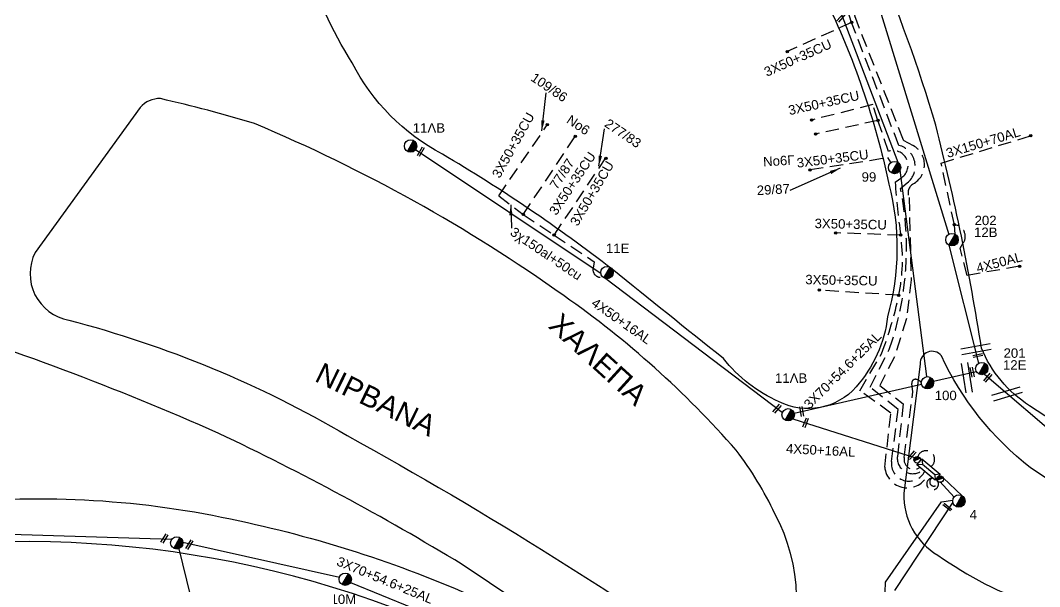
# Model space of a CAD drawing. Header units: millimetres. Extents: x 875 to 3140, y 727 to 1775.
# Drawn here: x 1582.8 to 1777, y 1535.7 to 1643.6 of the extents above; entities that cross this region are included whole.
import ezdxf
from ezdxf.enums import TextEntityAlignment as Align

# ---------------------------------------------------------------- set-up
doc = ezdxf.new("R2010")
doc.units = ezdxf.units.MM
doc.linetypes.add('DASHED', pattern=[19.05, 12.7, -6.35])
for name, color, linetype in [('Γέφυρες Εναερίου Δικτύου', 7, 'Continuous'), ('Γυμνά εναέρια ΧΤ (3Φ)   3x50+35CU', 7, 'Continuous'), ('Γυμνά εναέρια ΧΤ (3Φ)   4x50AL', 7, 'Continuous'), ('Γυμνά εναέρια ΧΤ και ΦΟΠ (1Φ)   2x16+16AL', 7, 'Continuous'), ('Γυμνά εναέρια ΧΤ και ΦΟΠ (3Φ)   4x50+16AL', 7, 'Continuous'), ('Εναέρια παροχή ΧΤ 4x16', 7, 'SYN_LINE'), ('Επιγραφές - Σχήματα', 7, 'Continuous'), ('Καλώδια ΧΤ   3x150+70AL', 7, 'DASHED'), ('Καλώδια ΧΤ   3x150AL+50CU', 7, 'DASHED'), ('Μηχανική τομή', 7, 'Continuous'), ('Στύλος ΦΜ', 7, 'Continuous'), ('Στύλος ΦΜ @ 1', 7, 'Continuous'), ('Συνδέσεις', 7, 'Continuous'), ('Συνεστραμμένα ΧΤ   3x70+54.6+25AL', 7, 'SYN_LINE'), ('Τομή', 7, 'Continuous'), ('Υποσταθμός εναέριος 2 στύλων', 7, 'Continuous'), ('Υποσταθμός πόλεως', 7, 'Continuous'), ('Υπόβαθρο ΔΕΗ', 7, 'Continuous')]:
    doc.layers.add(name, color=color, linetype=linetype)
doc.styles.add('ar', font='arial.ttf')
doc.styles.get("Standard").update_dxf_attribs({"font": 'arial.ttf'})
doc.linetypes.add('SYN_LINE', pattern='A,0.5,-0.0001,["/\\/\\/\\/",Standard,S=0.1,R=0,X=0,Y=-0.05],-0.25', length=0.7501)
doc.dimstyles.new('ISO-25', dxfattribs={"dimtxt": 2.5, "dimasz": 2.5, "dimexe": 1.25, "dimexo": 0.625, "dimtad": 1, "dimtxsty": 'Standard', "dimcen": 2.5, "dimadec": 0, "dimazin": 0, "dimtfac": 1, "dimtmove": 0, "dimatfit": 3, "dimfxl": 1, "dimarcsym": 0})

# ---------------------------------------------------------------- blocks, each defined once
blk = doc.blocks.new('ΥΠΑΡΧΩΝ ΤΣΙΜΕΝΤΕΝΙΟΣ ΣΤΥΛΟΣ')
at = {"layer": 'Στύλος ΦΜ'}
blk.add_hatch(color=256, dxfattribs=at).paths.add_polyline_path([(-1.29, -2.28, 0.574793), (2.62, 0, 0.268822), (1.3, 2.27)])
blk.add_line((-1.29, -2.28), (1.3, 2.27), dxfattribs=at)
blk.add_circle((0, 0), 2.62, dxfattribs=at)
at = {"layer": 'Στύλος ΦΜ', "flags": 4}
for tag, p in [('ΑΡΙΘΜΟΣ', (-4.68, 8.05)), ('ΤΥΠΟΣ', (-4.91, 3.03))]:
    blk.add_attdef(tag, p, '', height=4, dxfattribs=at)
blk = doc.blocks.new('ΥΠΟΣΤΑΘΜΟΣ ΕΝΑΕΡΙΟΣ ΕΠΙ 2 ΣΤΥΛΩΝ')
at = {"layer": 'Υποσταθμός εναέριος 2 στύλων', "linetype": 'Continuous'}
for points in [[(-11.97, -2.11, 0.574793), (-8.45, -0.07, 0.268822), (-9.64, 1.98)], [(9.68, -2.15, 0.574793), (13.19, -0.1, 0.268822), (12.01, 1.95)]]:
    blk.add_hatch(color=256, dxfattribs=at).paths.add_polyline_path(points)
for p, q in [((-11.97, -2.11), (-9.64, 1.98)), ((9.68, -2.15), (12.01, 1.95))]:
    blk.add_line(p, q, dxfattribs=at)
for centre in [(-10.81, -0.07), (10.84, -0.1)]:
    blk.add_circle(centre, 2.36, dxfattribs=at)
at = {"layer": 'Υποσταθμός πόλεως', "linetype": 'Continuous', "ltscale": 40}
blk.add_lwpolyline([(-8.57, 2.82), (8.57, 2.82), (8.57, -2.82), (-8.57, -2.82)], close=True, dxfattribs=at)
for points in [[(-5.75, 0), (-8.57, 2.82)], [(-8.57, -2.82), (-5.75, 0)], [(-5.75, 0), (5.75, 0)], [(5.75, 0), (8.57, 2.82)], [(8.57, -2.82), (5.75, 0)]]:
    blk.add_lwpolyline(points, dxfattribs=at)
at = {"layer": 'Υποσταθμός εναέριος 2 στύλων', "ltscale": 40, "flags": 1}
for tag, p in [('ΜΕΤΑΣΧΗΜΑΤΙΣΜΟΣ', (14.09, 2.51)), ('ΙΣΧΥΣ', (14.07, -0.28)), ('ΑΡΙΘΜΟΣ', (14.19, -3))]:
    blk.add_attdef(tag, p, '', height=1.8, dxfattribs=at)
blk = doc.blocks.new('ΤΟΜΗ')
at = {"layer": 'Τομή', "ltscale": 40}
for p, q in [((-5.68, 0), (5.68, 0)), ((5.68, -2.33), (-5.68, -2.33))]:
    blk.add_line(p, q, dxfattribs=at)
blk = doc.blocks.new('ΜΗΧΑΝΙΚΗ ΤΟΜΗ')
at = {"layer": 'Μηχανική τομή', "ltscale": 40}
for p, q in [((-1.89, 0.78), (1.89, 0.78)), ((1.89, 0), (-1.89, 0))]:
    blk.add_line(p, q, dxfattribs=at)
blk = doc.blocks.new('_ΣΥΝΔΕΣΗ')
at = {"layer": 'Συνδέσεις', "linetype": 'SYN_LINE', "ltscale": 40}
blk.add_hatch(color=256, dxfattribs=at).paths.add_polyline_path([(0.5, -0.01, 1), (-0.5, -0.01, 1)])
at = {"layer": 'Συνδέσεις'}
blk.add_circle((0, -0.01), 0.5, dxfattribs=at)

msp = doc.modelspace()

# ---------------------------------------------------------------- linework, layer by layer
at = {"layer": 'Γέφυρες Εναερίου Δικτύου', "color": 85, "linetype": 'DASHED', "ltscale": 0.2}
msp.add_lwpolyline([(1751.18, 1560.34), (1752.83, 1572.82), (1752.62, 1574.41, -0.518886), (1753.49, 1575.21, -0.156625), (1754.44, 1574.66, 0.443823)], format="xyb", dxfattribs=at)
at = {"layer": 'Γυμνά εναέρια ΧΤ (3Φ)   3x50+35CU', "color": 151, "linetype": 'DASHED', "ltscale": 0.2}
msp.add_lwpolyline([(1741.16, 1643.22), (1728.91, 1637.67)], dxfattribs=at)
at = {"layer": 'Γυμνά εναέρια ΧΤ (3Φ)   3x50+35CU', "color": 2, "linetype": 'DASHED', "ltscale": 0.2}
for points in [[(1745.24, 1627.59), (1733.55, 1624.62)], [(1746.18, 1624.55), (1734.32, 1621.95)], [(1750.52, 1602.7), (1738.14, 1603.12)], [(1750.15, 1591.23), (1734.99, 1592.23)]]:
    msp.add_lwpolyline(points, dxfattribs=at)
at = {"layer": 'Γυμνά εναέρια ΧΤ (3Φ)   3x50+35CU', "color": 6, "linetype": 'DASHED', "ltscale": 0.2}
for points in [[(1673.93, 1610.17), (1683.19, 1623.72)], [(1678.61, 1606.64), (1688.52, 1621.52)], [(1684.5, 1602.71), (1694.34, 1617.4)]]:
    msp.add_lwpolyline(points, dxfattribs=at)
at = {"layer": 'Γυμνά εναέρια ΧΤ (3Φ)   3x50+35CU', "color": 85, "linetype": 'DASHED', "ltscale": 0.2}
msp.add_lwpolyline([(1733.26, 1615.18), (1747.99, 1617.48), (1748.62, 1616.48)], dxfattribs=at)
at = {"layer": 'Γυμνά εναέρια ΧΤ (3Φ)   4x50AL', "color": 27, "linetype": 'DASHED', "ltscale": 0.2}
msp.add_lwpolyline([(1773.17, 1596.76), (1763.19, 1595.03), (1761.83, 1600.24), (1762.45, 1601.2, 0.571827), (1760.74, 1604.68, -26.729874)], format="xyb", dxfattribs=at)
at = {"layer": 'Γυμνά εναέρια ΧΤ και ΦΟΠ (1Φ)   2x16+16AL', "color": 27}
msp.add_lwpolyline([(1580.9, 1545.7), (1611.69, 1544.79)], dxfattribs=at)
at = {"layer": 'Γυμνά εναέρια ΧΤ και ΦΟΠ (3Φ)   4x50+16AL', "color": 27}
for points in [[(1745.06, 1650.45), (1759.71, 1602.85)], [(1759.71, 1600.8), (1765.37, 1578.28)]]:
    msp.add_lwpolyline(points, dxfattribs=at)
at = {"layer": 'Γυμνά εναέρια ΧΤ και ΦΟΠ (3Φ)   4x50+16AL', "color": 6}
for points in [[(1658.11, 1619.01), (1693.45, 1595.38)], [(1694.09, 1594.65), (1727.98, 1568.9)], [(1729.99, 1567.72), (1753.16, 1560.31)]]:
    msp.add_lwpolyline(points, dxfattribs=at)
at = {"layer": 'Εναέρια παροχή ΧΤ 4x16', "color": 27, "ltscale": 10}
msp.add_lwpolyline([(1613, 1542.93), (1615.17, 1534.09)], dxfattribs=at)
at = {"layer": 'Επιγραφές - Σχήματα', "color": 6, "linetype": 'DASHED', "ltscale": 0.2}
msp.add_arc((1755.33, 1559.95), 1.66, 306.2362, 159.9806, dxfattribs=at)
at = {"layer": 'Επιγραφές - Σχήματα', "color": 85, "linetype": 'DASHED', "ltscale": 0.2}
msp.add_arc((1753.04, 1559.97), 1.89, 168.5561, 306.8985, dxfattribs=at)
at = {"layer": 'Επιγραφές - Σχήματα', "color": 27, "linetype": 'DASHED', "ltscale": 0.2}
msp.add_arc((1756.6, 1555.29), 1.12, 89.327, 24.0861, dxfattribs=at)
at = {"layer": 'Επιγραφές - Σχήματα', "color": 30, "linetype": 'DASHED', "ltscale": 0.2}
msp.add_arc((1756.84, 1555.66), 0.784, 107.253, 6.1601, dxfattribs=at)
at = {"layer": 'Καλώδια ΧΤ   3x150+70AL', "color": 27, "ltscale": 0.2}
msp.add_lwpolyline([(1760.87, 1602.85), (1760.74, 1604.68), (1758.23, 1616.42), (1775.28, 1621.63)], dxfattribs=at)
at = {"layer": 'Καλώδια ΧΤ   3x150AL+50CU', "color": 1, "ltscale": 0.2}
msp.add_lwpolyline([(1714.72, 1716.96), (1714.73, 1715.36), (1716.86, 1713.44), (1716.92, 1709.19), (1714.15, 1708.06), (1715, 1702.48), (1716.8, 1689.95), (1716.13, 1688.88), (1721.6, 1675.05), (1727.18, 1673.25), (1738.75, 1651.3), (1740.44, 1650.39, -0.466244), (1741.69, 1644.53), (1751, 1620.82), (1752.92, 1619.75, -0.586952), (1752.92, 1612.47, 0.402794), (1752.13, 1609.87), (1752.52, 1594.18), (1751.62, 1586.79), (1749.31, 1579.49), (1746.54, 1574.02), (1751, 1570.58), (1749.89, 1560.52, 0.682441), (1754.75, 1557.96, -18.519683)], format="xyb", dxfattribs=at)
at = {"layer": 'Καλώδια ΧΤ   3x150AL+50CU', "color": 151, "ltscale": 0.2}
msp.add_lwpolyline([(1755.09, 1557.68, -0.842581), (1748.77, 1559.57), (1750.02, 1569.44), (1744.68, 1573.75), (1748.34, 1580.88, 0.134091), (1750.5, 1611.6), (1751.78, 1612.64, 0.61914), (1750.16, 1619.8), (1741.16, 1643.22), (1740.31, 1645.84), (1740.37, 1646.78, 0.344376), (1738.09, 1650.12), (1735.99, 1653.66), (1728.68, 1667.13), (1727.49, 1669.3)], format="xyb", dxfattribs=at)
at = {"layer": 'Καλώδια ΧΤ   3x150AL+50CU', "color": 2, "ltscale": 0.2}
msp.add_lwpolyline([(1755.74, 1557.14), (1755.74, 1557.14, -0.77927), (1747.48, 1558.5), (1748.66, 1568.78), (1742.76, 1573.05), (1746.84, 1580.09, 0.041902), (1750.15, 1591.23, 0.086889), (1750.52, 1602.7, -0.019322), (1749.47, 1612.78), (1750.74, 1613.68, 0.861449), (1748.2, 1618.66), (1746.18, 1624.55), (1745.24, 1627.59)], format="xyb", dxfattribs=at)
at = {"layer": 'Καλώδια ΧΤ   3x150AL+50CU', "color": 6, "linetype": 'DASHED', "ltscale": 0.2}
msp.add_lwpolyline([(1673.93, 1610.17), (1678.61, 1606.64), (1684.5, 1602.71), (1692.14, 1597.63), (1691.91, 1596.41, 0.44907), (1693.28, 1594.65, 0.033037)], format="xyb", dxfattribs=at)
at = {"layer": 'Συνεστραμμένα ΧΤ   3x70+54.6+25AL', "color": 85, "ltscale": 20}
for points in [[(1738.66, 1646.24), (1749.95, 1616.6)], [(1755.52, 1575.73), (1750.43, 1615.08)]]:
    msp.add_lwpolyline(points, dxfattribs=at)
at = {"layer": 'Συνεστραμμένα ΧΤ   3x70+54.6+25AL', "color": 6, "ltscale": 10}
msp.add_lwpolyline([(1756.76, 1574.85), (1764.9, 1576.74)], dxfattribs=at)
at = {"layer": 'Συνεστραμμένα ΧΤ   3x70+54.6+25AL', "color": 173, "ltscale": 20}
msp.add_lwpolyline([(1766.49, 1576.2), (1781.81, 1563.14)], dxfattribs=at)
at = {"layer": 'Συνεστραμμένα ΧΤ   3x70+54.6+25AL', "color": 6, "ltscale": 20}
msp.add_lwpolyline([(1730.22, 1568.77), (1754.46, 1574.31)], dxfattribs=at)
at = {"layer": 'Συνεστραμμένα ΧΤ   3x70+54.6+25AL', "color": 27, "ltscale": 5}
msp.add_lwpolyline([(1760.68, 1552.74), (1757.99, 1555.78)], dxfattribs=at)
at = {"layer": 'Συνεστραμμένα ΧΤ   3x70+54.6+25AL', "color": 30, "ltscale": 5}
msp.add_lwpolyline([(1762.2, 1553.05), (1758.64, 1556.42)], dxfattribs=at)
at = {"layer": 'Συνεστραμμένα ΧΤ   3x70+54.6+25AL', "color": 27, "ltscale": 20}
for points in [[(1747.57, 1534.67), (1747.62, 1536.55), (1758.32, 1551.85), (1760.44, 1552.18)], [(1613.78, 1544.16), (1643.6, 1537.5)]]:
    msp.add_lwpolyline(points, dxfattribs=at)
at = {"layer": 'Συνεστραμμένα ΧΤ   3x70+54.6+25AL', "color": 30, "ltscale": 20}
msp.add_lwpolyline([(1760.46, 1551.79), (1749.34, 1534.98)], dxfattribs=at)
at = {"layer": 'Συνεστραμμένα ΧΤ   3x70+54.6+25AL', "color": 27, "ltscale": 15}
msp.add_lwpolyline([(1645.71, 1536.49), (1657.5, 1531.67)], dxfattribs=at)
at = {"layer": 'Υπόβαθρο ΔΕΗ'}
for points in [[(1714.71, 1753.94, 0.050753), (1711.07, 1718, 0.093021), (1717.31, 1681.25, 0.094954), (1725.46, 1666.57, -0.025222), (1736.1, 1647.86, -0.061145), (1748.27, 1612.44, -0.132027), (1748.01, 1587.14, -0.154405), (1742.03, 1573.79, -0.342992), (1727.34, 1570.95, -0.118565), (1716.73, 1579.18, -0.001148), (1695.56, 1596.19, 0.030766), (1663.22, 1618.14, -0.154766), (1646.03, 1635.54, -0.14096), (1634.02, 1676.58, -0.052996), (1636.9, 1719.2, -0.010137), (1644.56, 1754.24, -1.533544)], [(1791.51, 1754.54, -0.019755), (1829.06, 1714.76, -0.104891), (1843.41, 1670.12, -0.038715), (1844.43, 1622.64, -0.021249), (1839.91, 1577.88, 0.010119), (1836.16, 1555.45, -0.17063), (1826.48, 1551.1, -0.090456), (1799.72, 1556.97, -0.057338), (1775.07, 1570.2, -0.15377), (1765.9, 1581.15, 0.024859), (1757.19, 1623.66, 0.029987), (1745.48, 1656.11, 0.047033), (1737.46, 1669.51, -0.096663), (1728.75, 1687.89, -0.072093), (1725, 1720.98, -0.036188), (1728.8, 1754.19, 1.168938)], [(1605.64, 1627.03), (1585.63, 1599.4, 0.501543), (1592.03, 1586.5, -0.06937), (1645.07, 1564.51, -0.028444), (1722.52, 1515.87, 0.240705), (1727.35, 1518.33, 0.238321), (1726.57, 1549.59, 0.052081), (1719.2, 1561.7, 0.059819), (1686.38, 1591.12, 0.055527), (1627.43, 1623.95, 0.016929), (1609.49, 1628.71, 0.23279), (1605.64, 1627.03, 2.638432)], [(1691.79, 1449.04), (1719.36, 1500.89, 0.240284), (1718.79, 1505.27), (1703.62, 1515.38), (1666.96, 1539.94, 0.026052), (1620.62, 1564.91, 0.030155), (1560.68, 1587.33, 0.003325), (1490.53, 1553.77, -0.001705), (1419.59, 1489.59, 1), (1423.93, 1485.01, 0.008744), (1459.82, 1515.25, -0.044165), (1527.6, 1544.18, -0.068774), (1568.68, 1551.56, -0.080219), (1624.59, 1548.25, -0.053266), (1671.11, 1532.97, -0.169949), (1682.73, 1519.42, -0.007821), (1672.58, 1496.65, 0.310652), (1673.3, 1492.79, -0.010079), (1683.81, 1486.51, 0.653392), (1687.92, 1488.38, 0.000552), (1703.62, 1515.38, -0.593573)], [(1754.24, 1578.13), (1751.12, 1553.51, 0.275913), (1757.59, 1541.7, 0.134194), (1796.58, 1527.77, 0.153571), (1820.1, 1535.1, 0.469007), (1819.04, 1541.37, -0.113095), (1775.26, 1558.36, -0.119043), (1758.27, 1579.7, 0.742459), (1754.24, 1578.13, 0.770113)]]:
    msp.add_lwpolyline(points, format="xyb", dxfattribs=at)
msp.add_arc((1583.85, 1343.67), 200.62, 62.9548, 98.7498, dxfattribs=at)

# ---------------------------------------------------------------- block references
at = {"layer": 'Μηχανική τομή'}
for p, xscale, yscale, zscale, rotation in [((1738.98, 1644.24), 0.4999999999999931, 0.4999999999999931, 0.4999999999999931, 229.0754053563624), ((1658.94, 1618.7), 0.5000000000000148, 0.5000000000000148, 0.5000000000000148, 238.8564489628371), ((1765.16, 1579.96), 0.4999999999999873, 0.4999999999999873, 0.4999999999999873, 192.7502482390319), ((1763.95, 1576.56), 0.4999999999999613, 0.4999999999999613, 0.4999999999999613, 280.9133853187157), ((1766.96, 1575.65), 0.5000000000000072, 0.5000000000000072, 0.5000000000000072, 229.2596683510827), ((1726.81, 1569.76), 0.4999999999999931, 0.4999999999999931, 0.4999999999999931, 229.0754053563624), ((1731.46, 1569.07), 0.4999999999999613, 0.4999999999999613, 0.4999999999999613, 280.9133853187157), ((1732.22, 1567.02), 0.5000000000000021, 0.5000000000000021, 0.5000000000000021, 249.0561559451021), ((1752.53, 1560.91), 0.5000000000000072, 0.5000000000000072, 0.5000000000000072, 229.2596683510827), ((1759.53, 1551.03), 0.4999999999999168, 0.4999999999999168, 0.4999999999999168, 141.8925556046626), ((1610.08, 1544.98), 0.5000000000000148, 0.5000000000000148, 0.5000000000000148, 238.8564489628371), ((1614.83, 1543.82), 0.5000000000000148, 0.5000000000000148, 0.5000000000000148, 238.8564489628371)]:
    msp.add_blockref('ΜΗΧΑΝΙΚΗ ΤΟΜΗ', p, dxfattribs=dict(at, xscale=xscale, yscale=yscale, zscale=zscale, rotation=rotation))
at = {"layer": 'Στύλος ΦΜ @ 1', "ltscale": 40}
ref = msp.add_blockref('ΥΠΑΡΧΩΝ ΤΣΙΜΕΝΤΕΝΙΟΣ ΣΤΥΛΟΣ', (1657.15, 1619.68), dxfattribs=dict(at, xscale=0.4499999999998181, yscale=0.4499999999998181, zscale=0.4499999999998181))
ref.add_attrib('ΤΥΠΟΣ', '11ΛΒ', (1657.56, 1622.23), dxfattribs={"layer": 'Στύλος ΦΜ', "height": 1.8, "flags": 4})
ref = msp.add_blockref('ΥΠΑΡΧΩΝ ΤΣΙΜΕΝΤΕΝΙΟΣ ΣΤΥΛΟΣ', (1749.36, 1615.58), dxfattribs=dict(at, xscale=0.4499999999998181, yscale=0.4499999999998181, zscale=0.4499999999998181))
ref.add_attrib('ΤΥΠΟΣ', '99', (1743.07, 1612.88), dxfattribs={"layer": 'Στύλος ΦΜ', "height": 1.8, "flags": 4})
ref = msp.add_blockref('ΥΠΑΡΧΩΝ ΤΣΙΜΕΝΤΕΝΙΟΣ ΣΤΥΛΟΣ', (1760.29, 1601.83), dxfattribs=dict(at, xscale=0.4499999999998181, yscale=0.4499999999998181, zscale=0.4499999999998181))
ref.add_attrib('ΤΥΠΟΣ', '12B', (1764.49, 1602.34), dxfattribs={"layer": 'Στύλος ΦΜ', "height": 1.8, "flags": 4})
ref.add_attrib('ΑΡΙΘΜΟΣ', '202', (1764.59, 1604.6), dxfattribs={"layer": 'Στύλος ΦΜ', "height": 1.8, "flags": 4})
ref = msp.add_blockref('ΥΠΑΡΧΩΝ ΤΣΙΜΕΝΤΕΝΙΟΣ ΣΤΥΛΟΣ', (1694.57, 1595.56), dxfattribs=dict(at, xscale=0.4499999999998181, yscale=0.4499999999998181, zscale=0.4499999999998181))
ref.add_attrib('ΤΥΠΟΣ', '11E', (1694.35, 1599.27), dxfattribs={"layer": 'Στύλος ΦΜ', "height": 1.8, "flags": 4})
ref = msp.add_blockref('ΥΠΑΡΧΩΝ ΤΣΙΜΕΝΤΕΝΙΟΣ ΣΤΥΛΟΣ', (1765.96, 1577.26), dxfattribs=dict(at, xscale=0.4499999999998181, yscale=0.4499999999998181, zscale=0.4499999999998181))
ref.add_attrib('ΤΥΠΟΣ', '12E', (1770, 1577.06), dxfattribs={"layer": 'Στύλος ΦΜ', "height": 1.8, "flags": 4})
ref.add_attrib('ΑΡΙΘΜΟΣ', '201', (1770.11, 1579.32), dxfattribs={"layer": 'Στύλος ΦΜ', "height": 1.8, "flags": 4})
ref = msp.add_blockref('ΥΠΑΡΧΩΝ ΤΣΙΜΕΝΤΕΝΙΟΣ ΣΤΥΛΟΣ', (1729.08, 1568.47), dxfattribs=dict(at, xscale=0.4499999999998181, yscale=0.4499999999998181, zscale=0.4499999999998181))
ref.add_attrib('ΤΥΠΟΣ', '11ΛB', (1726.57, 1574.55), dxfattribs={"layer": 'Στύλος ΦΜ', "height": 1.8, "flags": 4})
ref = msp.add_blockref('ΥΠΑΡΧΩΝ ΤΣΙΜΕΝΤΕΝΙΟΣ ΣΤΥΛΟΣ', (1755.62, 1574.56), dxfattribs=dict(at, xscale=0.4499999999998181, yscale=0.4499999999998181, zscale=0.4499999999998181))
ref.add_attrib('ΤΥΠΟΣ', '100', (1757, 1571.25), dxfattribs={"layer": 'Στύλος ΦΜ', "height": 1.8, "flags": 4})
ref = msp.add_blockref('ΥΠΑΡΧΩΝ ΤΣΙΜΕΝΤΕΝΙΟΣ ΣΤΥΛΟΣ', (1761.61, 1552.03), dxfattribs=dict(at, xscale=0.4499999999998181, yscale=0.4499999999998181, zscale=0.4499999999998181))
ref.add_attrib('ΤΥΠΟΣ', '4', (1763.65, 1548.53), dxfattribs={"layer": 'Στύλος ΦΜ', "height": 1.8, "flags": 4})
at = {"layer": 'Στύλος ΦΜ @ 1', "ltscale": 40, "xscale": 0.4499999999998181, "yscale": 0.4499999999998181, "zscale": 0.4499999999998181}
msp.add_blockref('ΥΠΑΡΧΩΝ ΤΣΙΜΕΝΤΕΝΙΟΣ ΣΤΥΛΟΣ', (1612.6, 1544.04), dxfattribs=at)
at = {"layer": 'Στύλος ΦΜ @ 1', "ltscale": 40}
ref = msp.add_blockref('ΥΠΑΡΧΩΝ ΤΣΙΜΕΝΤΕΝΙΟΣ ΣΤΥΛΟΣ', (1644.71, 1537.12), dxfattribs=dict(at, xscale=0.4499999999998181, yscale=0.4499999999998181, zscale=0.4499999999998181))
ref.add_attrib('ΤΥΠΟΣ', '10M', (1641.9, 1532.42), dxfattribs={"layer": 'Στύλος ΦΜ', "height": 1.8, "flags": 4})
at = {"layer": 'Συνδέσεις', "xscale": 0.4500000000000455, "yscale": 0.4500000000000455, "zscale": 0.4500000000000455}
for p in [(1741.16, 1643.23), (1728.91, 1637.67), (1683.2, 1623.73), (1733.55, 1624.63), (1746.19, 1624.56), (1688.52, 1621.52), (1734.32, 1621.95), (1775.28, 1621.63), (1694.36, 1617.32), (1733.23, 1615.12), (1678.61, 1606.64), (1760.74, 1604.68), (1684.5, 1602.71), (1738.14, 1603.13), (1750.52, 1602.71), (1773.17, 1596.77), (1734.99, 1592.23), (1750.15, 1591.23)]:
    msp.add_blockref('_ΣΥΝΔΕΣΗ', p, dxfattribs=at)
at = {"layer": 'Τομή'}
for p, xscale, yscale, zscale, rotation in [((1764.97, 1580.39), 0.4999999999998959, 0.4999999999998959, 0.4999999999998959, 190.7261646869038), ((1762.55, 1575.42), 0.4999999999999429, 0.4999999999999429, 0.4999999999999429, 99.29314211964548), ((1770.58, 1573), 0.4999999999999033, 0.4999999999999033, 0.4999999999999033, 16.40805614730841)]:
    msp.add_blockref('ΤΟΜΗ', p, dxfattribs=dict(at, xscale=xscale, yscale=yscale, zscale=zscale, rotation=rotation))
at = {"layer": 'Υποσταθμός εναέριος 2 στύλων', "xscale": 0.2659956440890176, "yscale": 0.2659956440890176, "zscale": 0.2659956440890176, "rotation": 140.0351021495696}
msp.add_blockref('ΥΠΟΣΤΑΘΜΟΣ ΕΝΑΕΡΙΟΣ ΕΠΙ 2 ΣΤΥΛΩΝ', (1755.84, 1558.03), dxfattribs=at)

# ---------------------------------------------------------------- texts
at = {"layer": 'Γυμνά εναέρια ΧΤ (3Φ)   3x50+35CU', "ltscale": 20}
for rotation, p in [(24.0388, (1730.92, 1636.48)), (12.397, (1735.87, 1627.91)), (60.7675, (1676.69, 1619.84)), (56.2869, (1687.98, 1612.55)), (7.1189, (1737.55, 1617.28)), (59.3526, (1691.7, 1610.65)), (358.8075, (1741, 1604.8)), (358.8777, (1739.23, 1594.11))]:
    msp.add_text('3X50+35CU', height=1.8, rotation=rotation, dxfattribs=at).set_placement(p, align=Align.MIDDLE)
at = {"layer": 'Γυμνά εναέρια ΧΤ (3Φ)   4x50AL', "ltscale": 20}
msp.add_text('4X50AL', height=1.8, rotation=14.6766, dxfattribs=at).set_placement((1769.28, 1597.5), align=Align.MIDDLE)
at = {"layer": 'Γυμνά εναέρια ΧΤ και ΦΟΠ (3Φ)   4x50+16AL', "ltscale": 20}
for rotation, p in [(325.0314, (1697.35, 1586.32)), (356.9898, (1735.28, 1561.71))]:
    msp.add_text('4X50+16AL', height=1.8, rotation=rotation, dxfattribs=at).set_placement(p, align=Align.MIDDLE)
at = {"layer": 'Επιγραφές - Σχήματα', "ltscale": 20, "width": 19.3816, "attachment_point": 1, "style": 'ar'}
for s, insert, char_height, rotation in [('109/86', (1680.89, 1633.77), 1.8, 325.827), ('Νο6', (1687.71, 1625.73), 1.8, 325.827), ('277/83', (1694.94, 1625.01), 1.8, 325.827), ('Νο6Γ', (1724.25, 1617.59), 1.8, 3.3173), ('\\pt1.8;77/87', (1683.51, 1612.24), 1.8, 56.6697), ('29/87', (1723.05, 1612.11), 1.8, 3.3173), ('ΧΑΛΕΠΑ', (1685.88, 1588.16), 4, 317.6982), ('ΝΙΡΒΑΝΑ', (1640.41, 1578.57), 4, 334.0096)]:
    msp.add_mtext(s, dxfattribs=dict(at, insert=insert, char_height=char_height, rotation=rotation))
at = {"layer": 'Καλώδια ΧΤ   3x150+70AL', "ltscale": 0.2}
msp.add_text('3X150+70AL', height=1.8, rotation=16.7913, dxfattribs=at).set_placement((1766.22, 1620.37), align=Align.MIDDLE)
at = {"layer": 'Καλώδια ΧΤ   3x150AL+50CU', "ltscale": 20, "insert": (1676.97, 1604.35), "char_height": 1.8, "width": 19.3816, "attachment_point": 1, "rotation": 325.827, "style": 'ar'}
msp.add_mtext('3χ150al+50cu', dxfattribs=at)
at = {"layer": 'Συνεστραμμένα ΧΤ   3x70+54.6+25AL', "ltscale": 20}
for rotation, p in [(44.9327, (1739.44, 1576.97)), (337.6374, (1652.29, 1536.95))]:
    msp.add_text('3X70+54.6+25AL', height=1.8, rotation=rotation, dxfattribs=at).set_placement(p, align=Align.MIDDLE)

# ---------------------------------------------------------------- leaders
at = {"layer": 'Επιγραφές - Σχήματα', "ltscale": 40}
for points in [[(1682.14, 1622.57), (1682.95, 1629.84)], [(1693.01, 1615.84), (1694.07, 1622.97)], [(1738.98, 1615.44), (1729.39, 1611.2)], [(1676.22, 1608.46), (1676.35, 1604)]]:
    msp.add_leader(points, dimstyle='ISO-25', override={"dimasz": 2, "dimtad": 0}, dxfattribs=at)

doc.saveas('drawing.dxf')
